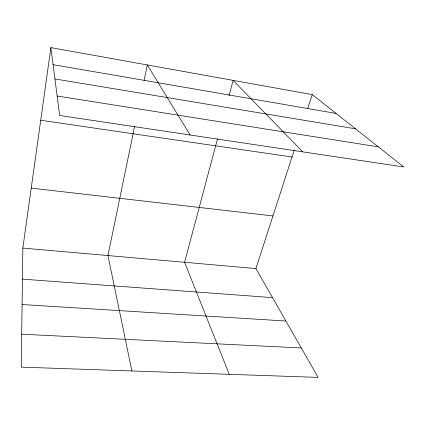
<?xml version="1.0" encoding="UTF-8"?>
<svg xmlns="http://www.w3.org/2000/svg" width="425" height="425" viewBox="0 0 425 425"><rect width="100%" height="100%" fill="white"/><g stroke="black" fill="none" stroke-linecap="round" stroke-linejoin="round"><path stroke-width="0.64" d="M50.888 47.611L59.654 115.483L403.75 166.972L312.248 94.6L50.888 47.611L22.844 248.088L21.25 367.142L318.123 377.389L255.908 268.558L294.286 150.067M134.56 126.618L107.945 255.563L131.883 370.961M144.07 80.522L147.289 64.94L190.129 135.007M217.515 138.842L184.567 262.294L229.272 374.324M229.054 95.625L233.123 80.373L302.759 151.858M307.758 108.465L312.248 94.6M21.691 334.199L301.309 347.974M22.089 304.528L285.903 321.029M22.429 279.14L272.526 297.627M22.844 248.088L255.908 268.558M31.232 188.116L272.951 215.937M40.726 120.259L292.039 157M57.141 96.018L378.33 146.864M54.937 78.944L355.502 128.807M53.093 64.669L336.021 113.401"/></g></svg>
